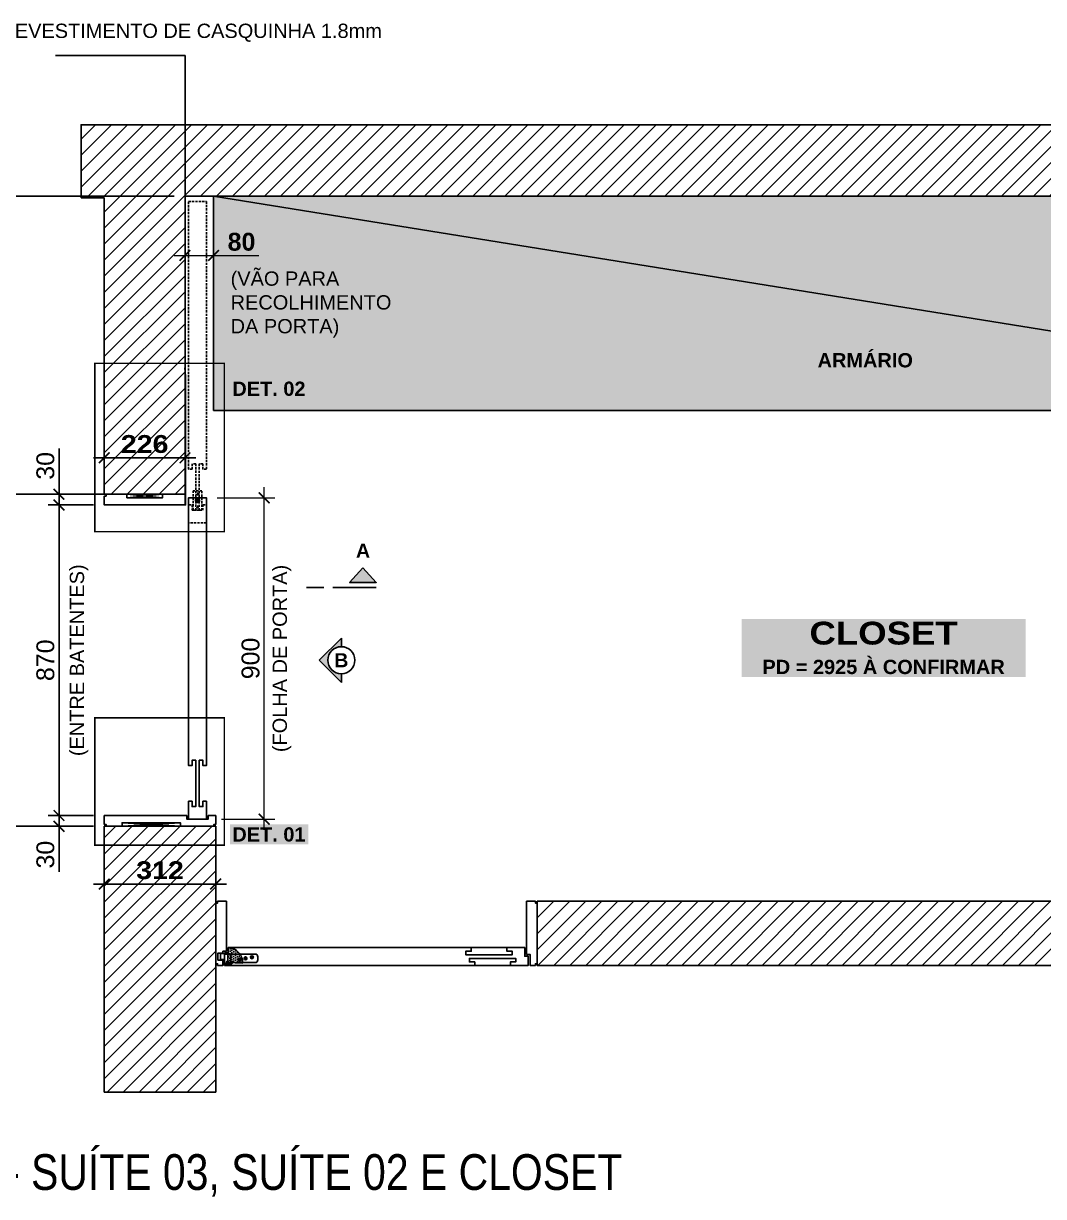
# Model space of a CAD drawing. Header units: millimetres. Extents: x -63251 to 507826, y 5339 to 217512.
# Drawn here: x 144356 to 147211, y 90561 to 93847 of the extents above; entities that cross this region are included whole.
import ezdxf
from ezdxf import colors
from ezdxf.entities.mleader import LeaderData, LeaderLine
from ezdxf.math import Vec2, Vec3

# ---------------------------------------------------------------- set-up
doc = ezdxf.new("R2010")
doc.units = ezdxf.units.MM
doc.header["$PDMODE"] = 3
for name, pattern in [('CENTER2', [1.125, 0.75, -0.125, 0.125, -0.125]), ('CONTINU', [0]), ('TRAÇO 1-1', [9.524999999999995, 6.349999999999998, -3.174999999999998])]:
    doc.linetypes.add(name, pattern=pattern)
for name, color, linetype in [('AC-EQUIPAMENTO', 7, 'Continuous'), ('CORTE', 220, 'Continuous'), ('COTAS', 9, 'Continuous'), ('DETALHE', 10, 'Continuous'), ('FERRAGEM', 3, 'Continuous'), ('MARCENARIA', 4, 'Continuous'), ('MARCENARIA . M', 4, 'Continuous'), ('PAREDE', 94, 'Continuous'), ('PROJEÇÃO', 8, 'Continuous'), ('TEXTO', 105, 'Continuous')]:
    doc.layers.add(name, color=color, linetype=linetype)
doc.layers.add('ARQ-COTA', color=12, linetype='Continuous', lineweight=9)
doc.styles.add('1-1', font='arial.ttf', dxfattribs={"height": 0.2})
doc.styles.add('MEDIDA OFICIAL', font='ariblk.ttf')
doc.styles.add('PADRÃO', font='arial.ttf')
doc.styles.add('PADRÃO NEGRITO', font='arialbd.ttf')
doc.styles.add('TITULO', font='swissck.ttf')
doc.dimstyles.new('1-20', dxfattribs={"dimscale": 20, "dimtxt": 2.5, "dimasz": 1.5, "dimexe": 1.5, "dimexo": 1.5, "dimtad": 1, "dimtxsty": 'PADRÃO', "dimblk": 'ARCHTICK', "dimcen": 2.5, "dimdle": 1.5, "dimclrd": 9, "dimclre": 9, "dimclrt": 6, "dimadec": 0, "dimazin": 0, "dimtfac": 1, "dimtmove": 0, "dimatfit": 3, "dimfxl": 1.25, "dimlwd": -1, "dimlwe": -1, "dimarcsym": 0})
doc.dimstyles.new('1-20 AZUL', dxfattribs={"dimscale": 20, "dimtxt": 2.5, "dimasz": 1.5, "dimexe": 1.5, "dimexo": 1.5, "dimtad": 1, "dimtxsty": 'PADRÃO NEGRITO', "dimblk": 'ARCHTICK', "dimcen": 2.5, "dimdle": 1.5, "dimclrd": 9, "dimclre": 9, "dimclrt": 170, "dimadec": 0, "dimazin": 0, "dimtfac": 1, "dimtmove": 0, "dimatfit": 3, "dimfxl": 1.25, "dimlwd": -1, "dimlwe": -1, "dimarcsym": 0})
doc.dimstyles.new('Med. Ofic.1-20', dxfattribs={"dimscale": 20, "dimtxt": 2.5, "dimasz": 1.5, "dimexe": 1.5, "dimexo": 1.5, "dimtad": 1, "dimtxsty": 'MEDIDA OFICIAL', "dimblk": 'ARCHTICK', "dimcen": 2.5, "dimdle": 1.5, "dimclrd": 9, "dimclre": 9, "dimclrt": 10, "dimadec": 0, "dimazin": 0, "dimtfac": 1, "dimtmove": 0, "dimatfit": 3, "dimfxl": 1.25, "dimlwd": -1, "dimlwe": -1, "dimarcsym": 0})

# ---------------------------------------------------------------- blocks, each defined once
blk = doc.blocks.new('_ArchTick')
at = {"color": 0, "linetype": 'ByBlock', "const_width": 0.15}
blk.add_lwpolyline([(-0.5, -0.5), (0.5, 0.5)], dxfattribs=at)
blk = doc.blocks.new('*D379')
at = {"layer": 'COTAS', "color": 9, "linetype": 'Continuous', "ltscale": 0.4, "transparency": 16777216}
blk.add_line((144252.5064745964, 92557.83412093195), (144252.5064745964, 91567.83412093195), dxfattribs=at)
at = {"layer": 'COTAS', "color": 9, "ltscale": 0.4, "transparency": 16777216}
for p, q in [((144551.7587317165, 92527.83412093195), (144222.5064745964, 92527.83412093195)), ((144551.7587317165, 91597.83412093195), (144222.5064745964, 91597.83412093195))]:
    blk.add_line(p, q, dxfattribs=at)
at = {"layer": 'Defpoints', "color": 0, "ltscale": 0.4, "transparency": 16777216}
for p in [(144581.7587317165, 92527.83412093195), (144252.5064745964, 91597.83412093195), (144581.7587317165, 91597.83412093195)]:
    blk.add_point(p, dxfattribs=at)
at = {"layer": 'COTAS', "color": 9, "ltscale": 0.4, "transparency": 16777216, "xscale": 30, "yscale": 30, "zscale": 30}
for p, rotation in [((144252.5064745964, 92527.83412093195), 90), ((144252.5064745964, 91597.83412093195), 270)]:
    blk.add_blockref('_ArchTick', p, dxfattribs=dict(at, rotation=rotation))
at = {"layer": 'COTAS', "color": 10, "ltscale": 0.4, "transparency": 16777216, "insert": (144214.1538142963, 92062.83412093189), "char_height": 50, "attachment_point": 5, "rotation": 90, "style": 'MEDIDA OFICIAL'}
blk.add_mtext('930', dxfattribs=at)
blk = doc.blocks.new('*D380')
at = {"layer": 'Defpoints', "color": 0, "transparency": 16777216}
for p in [(144581.7587317165, 92497.83412093199), (144455.1033671687, 91627.83412093196), (144581.7587317165, 91627.83412093196)]:
    blk.add_point(p, dxfattribs=at)
at = {"layer": 'MARCENARIA . M', "color": 9, "transparency": 16777216}
for p, q in [((144551.7587317165, 92497.83412093199), (144425.1033671687, 92497.83412093199)), ((144455.1033671687, 92527.83412093199), (144455.1033671687, 91597.83412093196)), ((144551.7587317165, 91627.83412093196), (144425.1033671687, 91627.83412093196))]:
    blk.add_line(p, q, dxfattribs=at)
at = {"layer": 'MARCENARIA . M', "color": 9, "transparency": 16777216, "xscale": 30, "yscale": 30, "zscale": 30}
for p, rotation in [((144455.1033671687, 92497.83412093199), 90), ((144455.1033671687, 91627.83412093196), 270)]:
    blk.add_blockref('_ArchTick', p, dxfattribs=dict(at, rotation=rotation))
at = {"layer": 'MARCENARIA . M', "color": 6, "transparency": 16777216, "insert": (144417.0747177826, 92062.83412093192), "char_height": 50, "attachment_point": 5, "rotation": 90, "style": 'PADRÃO'}
blk.add_mtext('870', dxfattribs=at)
blk = doc.blocks.new('*D381')
at = {"layer": 'Defpoints', "color": 0, "transparency": 16777216}
for p in [(144455.1033671684, 92527.83412093195), (144581.7587317165, 92527.83412093195), (144581.7587317165, 92497.83412093199)]:
    blk.add_point(p, dxfattribs=at)
at = {"layer": 'MARCENARIA . M', "color": 9, "transparency": 16777216}
for p, q in [((144455.1033671684, 92527.83412093195), (144455.1033671684, 92655.54899132761)), ((144551.7587317165, 92527.83412093195), (144425.1033671684, 92527.83412093195)), ((144551.7587317165, 92497.83412093199), (144425.1033671684, 92497.83412093199)), ((144455.1033671684, 92467.83412093199), (144455.1033671684, 92527.83412093195))]:
    blk.add_line(p, q, dxfattribs=at)
at = {"layer": 'MARCENARIA . M', "color": 9, "transparency": 16777216, "xscale": 30, "yscale": 30, "zscale": 30}
for p, rotation in [((144455.1033671684, 92527.83412093195), 90), ((144455.1033671684, 92497.83412093199), 270)]:
    blk.add_blockref('_ArchTick', p, dxfattribs=dict(at, rotation=rotation))
at = {"layer": 'MARCENARIA . M', "color": 6, "transparency": 16777216, "insert": (144417.0576645763, 92607.33957795784), "char_height": 50, "attachment_point": 5, "rotation": 90, "style": 'PADRÃO'}
blk.add_mtext('30', dxfattribs=at)
blk = doc.blocks.new('*D382')
at = {"layer": 'Defpoints', "color": 0, "transparency": 16777216}
for p in [(144581.7587317165, 91627.83412093196), (144455.1033671684, 91597.83412093195), (144581.7587317165, 91597.83412093195)]:
    blk.add_point(p, dxfattribs=at)
at = {"layer": 'MARCENARIA . M', "color": 9, "transparency": 16777216}
for p, q in [((144455.1033671684, 91657.83412093196), (144455.1033671684, 91597.83412093195)), ((144551.7587317165, 91627.83412093196), (144425.1033671684, 91627.83412093196)), ((144551.7587317165, 91597.83412093195), (144425.1033671684, 91597.83412093195)), ((144455.1033671684, 91597.83412093195), (144455.1033671684, 91470.11925053631))]:
    blk.add_line(p, q, dxfattribs=at)
at = {"layer": 'MARCENARIA . M', "color": 9, "transparency": 16777216, "xscale": 30, "yscale": 30, "zscale": 30}
for p, rotation in [((144455.1033671684, 91627.83412093196), 90), ((144455.1033671684, 91597.83412093195), 270)]:
    blk.add_blockref('_ArchTick', p, dxfattribs=dict(at, rotation=rotation))
at = {"layer": 'MARCENARIA . M', "color": 6, "transparency": 16777216, "insert": (144417.0576645763, 91518.32866390597), "char_height": 50, "attachment_point": 5, "rotation": 90, "style": 'PADRÃO'}
blk.add_mtext('30', dxfattribs=at)
blk = doc.blocks.new('*D383')
at = {"layer": 'COTAS', "color": 9, "linetype": 'Continuous', "ltscale": 0.4, "transparency": 16777216}
blk.add_line((144252.5064745965, 92497.83412093195), (144252.5064745965, 93392.83412093195), dxfattribs=at)
at = {"layer": 'COTAS', "color": 9, "ltscale": 0.4, "transparency": 16777216}
for p, q in [((144777.7587317165, 93362.83412093195), (144222.5064745965, 93362.83412093195)), ((144777.7587317165, 92527.83412093195), (144222.5064745965, 92527.83412093195))]:
    blk.add_line(p, q, dxfattribs=at)
at = {"layer": 'Defpoints', "color": 0, "ltscale": 0.4, "transparency": 16777216}
for p in [(144252.5064745965, 93362.83412093195), (144807.7587317165, 93362.83412093195), (144807.7587317165, 92527.83412093195)]:
    blk.add_point(p, dxfattribs=at)
at = {"layer": 'COTAS', "color": 9, "ltscale": 0.4, "transparency": 16777216, "xscale": 30, "yscale": 30, "zscale": 30}
for p, rotation in [((144252.5064745965, 93362.83412093195), 90), ((144252.5064745965, 92527.83412093195), 270)]:
    blk.add_blockref('_ArchTick', p, dxfattribs=dict(at, rotation=rotation))
at = {"layer": 'COTAS', "color": 10, "ltscale": 0.4, "transparency": 16777216, "insert": (144214.1538142964, 92945.33412093189), "char_height": 50, "attachment_point": 5, "rotation": 90, "style": 'MEDIDA OFICIAL'}
blk.add_mtext('835', dxfattribs=at)
blk = doc.blocks.new('I 02')
at = {"layer": 'TEXTO', "linetype": 'CONTINU'}
h = blk.add_hatch(color=8, dxfattribs=at)
edge = h.paths.add_edge_path()
edge.add_line((-1945.137073687943, 2848.705916436247), (-1951.755593159756, 2855.324435908059))
edge.add_line((-1951.755593159727, 2855.324435908088), (-1951.755593159763, 2852.761916436204))
edge.add_ellipse((-1951.755593159814, 2848.705916436247), major_axis=(2.868025104479564, 2.868025104479564), ratio=0.9999999999968038, start_angle=225.0000000000916, end_angle=405.0000000000916, ccw=False)
edge.add_line((-1951.755593159814, 2844.649916436264), (-1951.755593159814, 2842.08739696447))
edge.add_line((-1951.755593159814, 2842.087396964463), (-1945.137073687965, 2848.705916436276))
for p, q in [((-1951.755593159727, 2855.324435908088), (-1945.137073687856, 2848.705916436217)), ((-1951.755593159727, 2852.761916436199), (-1951.755593159727, 2855.324435908088)), ((-1945.137073687856, 2848.705916436217), (-1951.755593159756, 2842.087396964375)), ((-1951.755593159756, 2842.087396964375), (-1951.755593159727, 2844.649916436264))]:
    blk.add_line(p, q, dxfattribs=at)
blk.add_circle((-1951.755593159727, 2848.705916436217), 4.056, dxfattribs=at)
blk.add_circle((-1951.755593159727, 2848.705916436217), 4.056, dxfattribs=at)
blk = doc.blocks.new('C 06')
at = {"layer": 'TEXTO', "linetype": 'CONTINU'}
blk.add_hatch(color=8, dxfattribs=at).paths.add_polyline_path([(-1945.967644206739, 2712.499006905159), (-1941.983608705104, 2708.198454997069), (-1937.99957320347, 2712.499006905159)])
for p, q in [((-1953.599573203388, 2714.059006905186), (-1958.799573203428, 2714.059006905186)), ((-1937.99957320347, 2714.059006905186), (-1950.99957320344, 2714.059006905186))]:
    blk.add_line(p, q, dxfattribs=at)
blk.add_lwpolyline([(-1941.983608705104, 2708.198454997069), (-1937.99957320347, 2712.499006905159), (-1945.967644206739, 2712.499006905159)], close=True, dxfattribs=at)
blk = doc.blocks.new('*D426')
at = {"layer": 'COTAS', "color": 9, "ltscale": 0.4, "transparency": 16777216}
for p, q in [((144581.7587317165, 91567.83412093192), (144581.7587317165, 91406.04842680984)), ((144893.7587317165, 91567.83412093192), (144893.7587317165, 91406.04842680984))]:
    blk.add_line(p, q, dxfattribs=at)
at = {"layer": 'COTAS', "color": 9, "linetype": 'Continuous', "ltscale": 0.4, "transparency": 16777216}
blk.add_line((144551.7587317165, 91436.04842680984), (144923.7587317165, 91436.04842680984), dxfattribs=at)
at = {"layer": 'Defpoints', "color": 0, "ltscale": 0.4, "transparency": 16777216}
for p in [(144581.7587317165, 91597.83412093192), (144893.7587317165, 91597.83412093192), (144893.7587317165, 91436.04842680984)]:
    blk.add_point(p, dxfattribs=at)
at = {"layer": 'COTAS', "color": 9, "ltscale": 0.4, "transparency": 16777216, "xscale": 30, "yscale": 30, "zscale": 30, "rotation": 180}
blk.add_blockref('_ArchTick', (144581.7587317165, 91436.04842680984), dxfattribs=at)
at = {"layer": 'COTAS', "color": 9, "ltscale": 0.4, "transparency": 16777216, "xscale": 30, "yscale": 30, "zscale": 30}
blk.add_blockref('_ArchTick', (144893.7587317165, 91436.04842680984), dxfattribs=at)
at = {"layer": 'COTAS', "color": 10, "ltscale": 0.4, "transparency": 16777216, "insert": (144737.7587317165, 91474.40108710997), "char_height": 50, "attachment_point": 5, "style": 'MEDIDA OFICIAL'}
blk.add_mtext('312', dxfattribs=at)
blk = doc.blocks.new('*D429')
at = {"layer": 'COTAS', "color": 9, "linetype": 'Continuous', "ltscale": 0.4, "transparency": 16777216}
blk.add_line((144551.7587317165, 92629.87508758198), (144837.7587317165, 92629.87508758198), dxfattribs=at)
at = {"layer": 'COTAS', "color": 9, "ltscale": 0.4, "transparency": 16777216}
for p, q in [((144581.7587317165, 92557.83412093192), (144581.7587317165, 92659.87508758198)), ((144807.7587317165, 92557.83412093192), (144807.7587317165, 92659.87508758198))]:
    blk.add_line(p, q, dxfattribs=at)
at = {"layer": 'Defpoints', "color": 0, "ltscale": 0.4, "transparency": 16777216}
for p in [(144807.7587317165, 92629.87508758198), (144581.7587317165, 92527.83412093192), (144807.7587317165, 92527.83412093192)]:
    blk.add_point(p, dxfattribs=at)
at = {"layer": 'COTAS', "color": 9, "ltscale": 0.4, "transparency": 16777216, "xscale": 30, "yscale": 30, "zscale": 30, "rotation": 180}
blk.add_blockref('_ArchTick', (144581.7587317165, 92629.87508758198), dxfattribs=at)
at = {"layer": 'COTAS', "color": 9, "ltscale": 0.4, "transparency": 16777216, "xscale": 30, "yscale": 30, "zscale": 30}
blk.add_blockref('_ArchTick', (144807.7587317165, 92629.87508758198), dxfattribs=at)
at = {"layer": 'COTAS', "color": 10, "ltscale": 0.4, "transparency": 16777216, "insert": (144694.7587317165, 92668.22774788212), "char_height": 50, "attachment_point": 5, "style": 'MEDIDA OFICIAL'}
blk.add_mtext('226', dxfattribs=at)
blk = doc.blocks.new('*D483')
at = {"layer": 'ARQ-COTA', "color": 9, "transparency": 16777216}
for p, q in [((144777.7587317165, 93196.68881549232), (144887.7587317165, 93196.68881549232)), ((144887.7587317165, 93196.68881549232), (145014.1775584559, 93196.68881549232))]:
    blk.add_line(p, q, dxfattribs=at)
at = {"layer": 'Defpoints', "color": 0, "transparency": 16777216}
for p in [(144807.7587317165, 93196.68881549232), (144887.7587317165, 93196.68881549232), (144887.7587317165, 93196.68881549232)]:
    blk.add_point(p, dxfattribs=at)
at = {"layer": 'ARQ-COTA', "color": 9, "transparency": 16777216, "xscale": 30, "yscale": 30, "zscale": 30, "rotation": 180}
blk.add_blockref('_ArchTick', (144807.7587317165, 93196.68881549232), dxfattribs=at)
at = {"layer": 'ARQ-COTA', "color": 9, "transparency": 16777216, "xscale": 30, "yscale": 30, "zscale": 30}
blk.add_blockref('_ArchTick', (144887.7587317165, 93196.68881549232), dxfattribs=at)
at = {"layer": 'ARQ-COTA', "color": 170, "transparency": 16777216, "insert": (144965.9681450862, 93234.73451808441), "char_height": 50, "attachment_point": 5, "style": 'PADRÃO NEGRITO'}
blk.add_mtext('80', dxfattribs=at)
blk = doc.blocks.new('PINO GUIA PISO')
at = {"layer": 'FERRAGEM', "color": 102, "linetype": 'TRAÇO 1-1', "ltscale": 0.1}
blk.add_lwpolyline([(12156.62146133192, 2059.205367663901), (12162.12146133192, 2059.205367663901), (12162.12146133192, 2061.705367663901), (12156.62146133192, 2061.705367663901)], close=True, dxfattribs=at)
for centre, radius in [((12157.54646133192, 2060.455367663901), 0.225), ((12159.37146133192, 2060.455367663901), 0.6000000000021828), ((12159.37146133192, 2060.455367663901), 0.3750000000127329), ((12161.19646133192, 2060.455367663901), 0.225)]:
    blk.add_circle(centre, radius, dxfattribs=at)
blk = doc.blocks.new('*U484')
at = {"layer": 'PAREDE', "color": 0, "linetype": 'CENTER2', "transparency": 16777216}
for p, q in [((-7.250000000127329, 0), (-0.7500000000254659, 0)), ((0, 0.7500000000254659), (0, 7.250000000127329)), ((0.7500000000254659, 0), (7.250000000127329, 0)), ((0, -7.250000000127329), (0, -0.7500000000254659))]:
    blk.add_line(p, q, dxfattribs=at)
at = {"layer": 'PAREDE', "color": 0, "linetype": 'Continuous', "transparency": 16777216}
for p, q in [((-0.3750000000127329, 0), (0.3750000000127329, 0)), ((0, -0.3750000000127329), (0, 0.3750000000127329))]:
    blk.add_line(p, q, dxfattribs=at)
blk = doc.blocks.new('*D486')
at = {"layer": 'ARQ-COTA', "color": 9, "transparency": 16777216}
for p, q in [((145029.4103134607, 91587.8341209319), (145029.4103134607, 92547.83407664592)), ((144897.7587317163, 92517.83407664592), (145059.4103134607, 92517.83407664592)), ((144909.7587317165, 91617.8341209319), (145059.4103134607, 91617.8341209319))]:
    blk.add_line(p, q, dxfattribs=at)
at = {"layer": 'Defpoints', "color": 0, "transparency": 16777216}
for p in [(144867.7587317163, 92517.83407664592), (145029.4103134607, 92517.83407664592), (144879.7587317165, 91617.8341209319)]:
    blk.add_point(p, dxfattribs=at)
at = {"layer": 'ARQ-COTA', "color": 9, "transparency": 16777216, "xscale": 30, "yscale": 30, "zscale": 30}
for p, rotation in [((145029.4103134607, 92517.83407664592), 90), ((145029.4103134607, 91617.8341209319), 270)]:
    blk.add_blockref('_ArchTick', p, dxfattribs=dict(at, rotation=rotation))
at = {"layer": 'ARQ-COTA', "color": 6, "transparency": 16777216, "insert": (144991.3816640746, 92067.83409878885), "char_height": 50, "attachment_point": 5, "rotation": 90, "style": 'PADRÃO'}
blk.add_mtext('900', dxfattribs=at)

msp = doc.modelspace()

# ---------------------------------------------------------------- hatches: boundary and pattern name
at = {"layer": 'AC-EQUIPAMENTO', "true_color": 0xecbcd1}
h = msp.add_hatch(dxfattribs=at)
h.set_pattern_fill('ANSI31', color=254)
h.set_pattern_definition([(45, (-15364.99318368998, -12860.63462565684), (-2.245064030267288, 2.245064030267288), [])])
h.paths.add_polyline_path([(144809.5587317164, 92862.83412093192), (144807.7587317165, 92862.83412093192), (144807.7587317165, 92497.83412093186), (144809.5587317165, 92497.83412093186)])
at = {"layer": 'MARCENARIA'}
h = msp.add_hatch(dxfattribs=at)
h.set_pattern_fill('DOTS', color=8, scale=3.673915750624608, angle=205.5217806331207)
h.set_pattern_definition([(205.5217806331206, (164869.8295275969, 120471.7477987108), (-0.1187266593012814, -6.519674808681685), [0, -5.83234125411655])])
h.paths.add_polyline_path([(144928.7587252583, 91257.83425212349), (144927.2585718809, 91216.31594441104), (144968.776772131, 91214.81281984589, 0.4142345229652519)])
h = msp.add_hatch(dxfattribs=at)
h.set_pattern_fill('DOTS', color=8, scale=0.5, angle=180)
h.set_pattern_definition([(180, (178755.4672406033, 106237.0904873433), (-0.3968750000000003, -0.7937499999999998), [0, -0.79375])])
edge = h.paths.add_edge_path()
edge.add_arc((144927.2585721503, 91216.31594441098), 3.500000067462679, -180, 180)
h = msp.add_hatch(dxfattribs=at)
h.set_pattern_fill('DOTS', color=8, scale=0.5, angle=180)
h.set_pattern_definition([(180, (178788.4636547856, 106245.588380896), (-0.3968750000000003, -0.7937499999999998), [0, -0.79375])])
edge = h.paths.add_edge_path()
edge.add_arc((144960.2549863324, 91224.81383796374), 3.997447665273352, -180, 180)
h = msp.add_hatch(dxfattribs=at)
h.set_pattern_fill('DOTS', color=8, scale=0.5, angle=180)
h.set_pattern_definition([(180, (178805.4636497938, 106248.591319705), (-0.3968750000000003, -0.7937499999999998), [0, -0.79375])])
edge = h.paths.add_edge_path()
edge.add_arc((144977.2549813407, 91227.81677677273), 3.999412936503824, -180, 180)
h = msp.add_hatch(dxfattribs=at)
h.set_pattern_fill('DOTS', color=8, scale=0.5, angle=180)
h.set_pattern_definition([(180, (178823.4641212708, 106251.5931229497), (-0.3968750000000003, -0.7937499999999998), [0, -0.79375])])
edge = h.paths.add_edge_path()
edge.add_arc((144995.2554528176, 91230.81858001737), 4.000306503922528, -180, 180)
at = {"layer": 'MARCENARIA . M'}
h = msp.add_hatch(dxfattribs=at)
h.set_pattern_fill('ANSI31', color=8, scale=10, angle=0.06310105323956201)
h.set_pattern_definition([(45.06310105323957, (-15364.99318368998, -12860.63462565684), (-22.47535204717576, 22.42590132760581), [])])
h.paths.add_polyline_path([(147709.529302698, 91387.83435391524), (145793.7586672409, 91387.83412240463), (145793.7586672409, 91207.83412240463), (147709.529302698, 91207.83435391524)])
h.paths.add_polyline_path([(148918.5292586029, 91592.83412093192), (148609.5292586029, 91592.83412093192), (148609.5292586029, 90848.43757455715), (148918.5292586029, 90848.43757455715)])
h.paths.add_polyline_path([(148983.5292586029, 93562.83412093192), (144516.7587317165, 93562.83412093192), (144516.7587317165, 93357.83412093192), (144581.7587317165, 93357.83412093192), (144581.7587317165, 92527.83412093192), (144807.7587317165, 92527.83412093192), (144807.7587317165, 93362.83412093192), (148693.5292586029, 93362.83412093192), (148693.5292586029, 92527.83412093192), (148918.5292586029, 92527.83412093192), (148918.5292586029, 93362.83412093192), (148983.5292586029, 93362.83412093192)])
h.paths.add_polyline_path([(144893.7587317165, 91597.83412093192), (144581.7587317165, 91597.83412093192), (144581.7587317165, 90853.43757455715), (144893.7587317165, 90853.43757455715)])
at = {"layer": 'PROJEÇÃO', "linetype": 'TRAÇO 1-1'}
h = msp.add_hatch(dxfattribs=at)
h.set_pattern_fill('DOTS', color=8, scale=8)
h.set_pattern_definition([(0, (-50683.95438580174, -13192.81182001423), (6.35, 12.7), [0, -12.7])])
h.paths.add_polyline_path([(144887.7587317161, 92762.83401626926), (148613.5292586025, 92762.83401626926), (148613.5292586032, 93362.83422559458), (144887.7587317168, 93362.83422559458)])

# ---------------------------------------------------------------- linework, layer by layer
at = {"layer": 'CORTE'}
msp.add_lwpolyline([(144807.7587317165, 92862.83412093192), (144807.7587317165, 92497.83412093186), (144809.5587317165, 92497.83412093186), (144809.5587317164, 92862.83412093192)], close=True, dxfattribs=at)
at = {"layer": 'DETALHE', "color": 10, "linetype": 'TRAÇO 1-1', "const_width": 4}
for points in [[(144555.3126262053, 92894.41841100407), (144917.60825998, 92894.41841100407), (144917.60825998, 92422.94651239878), (144555.3126262053, 92422.94651239876)], [(144555.3126262053, 91901.44089479692), (144917.60825998, 91901.44089479692), (144917.60825998, 91544.8177859775), (144555.3126262053, 91544.81778597749)]]:
    msp.add_lwpolyline(points, close=True, dxfattribs=at)
at = {"layer": 'MARCENARIA', "color": 8}
for points in [[(144887.7587317165, 93362.83412093192), (144887.7587317165, 92762.83412093192), (148613.5292586028, 92762.83412093192), (148613.5292586028, 93362.83412093192)], [(145608.8629686387, 91257.83436087759), (145708.8629686387, 91257.83436087759), (145708.8629686387, 91247.83436087759), (145723.8629686387, 91247.83436087759), (145723.8629686387, 91237.83436087759), (145593.8629686387, 91237.83436087759), (145593.8629686387, 91247.83436087759), (145608.8629686387, 91247.83436087759)], [(144906.7585605069, 91242.81592722348), (144899.7585605069, 91242.81592722348), (144899.7585605069, 91222.81592722348), (144906.7585605069, 91222.81592722348)], [(145618.8629686387, 91207.83436087759), (145718.8629686387, 91207.83436087759), (145718.8629686387, 91217.83436087759), (145733.8629686387, 91217.83436087759), (145733.8629686387, 91227.83436087759), (145603.8629686387, 91227.83436087759), (145603.8629686387, 91217.83436087759), (145618.8629686387, 91217.83436087759)]]:
    msp.add_lwpolyline(points, close=True, dxfattribs=at)
for points in [[(144887.7587317165, 93362.83412093192), (148613.5292586028, 92762.83412093192)], [(144893.7587317165, 91382.83417424606), (144893.7587317165, 91212.8340304145), (144898.7587317165, 91212.8340304145), (144898.7587623775, 91207.83403041468), (144913.7599336252, 91207.83412240467), (144913.7596331479, 91222.81592722348), (144899.7585605069, 91222.81592722348), (144899.7585605069, 91242.81592722348), (144913.7593326707, 91242.81592722348), (144913.7587317164, 91247.83456861645), (144923.7587317164, 91247.83456861645), (144923.7587317165, 91387.83417424605), (144898.7587317165, 91387.83417424606), (144898.7587317165, 91382.83417424606), (144893.7587317165, 91382.83417424606)], [(145793.7594899697, 91382.83400254685), (145793.7594899699, 91212.83407794639), (145788.7594899695, 91212.83407794639), (145788.7594899695, 91207.83412240473), (145773.7594899699, 91207.83412240473), (145773.7587261713, 91238.87204641302), (145763.7587261713, 91238.87204641302), (145763.7594899697, 91387.83400254685), (145788.7594899694, 91387.83400254685), (145788.7594899694, 91382.83400254685), (145793.7594899697, 91382.83400254685)], [(145758.7594899696, 91257.83436087759), (145758.7594899696, 91233.87204641297), (145768.7587261713, 91233.87204641296), (145768.760253768, 91207.83412240473), (144918.7591937144, 91207.83412240472), (144918.7594741802, 91242.83453580418), (144928.7594741801, 91242.83425803031), (144928.759467722, 91257.83408042429), (145758.8629686387, 91257.83436087759)], [(144932.4771010993, 91216.31612309281), (144922.0769837175, 91216.31576699406)], [(144931.6161369654, 91216.31609361351), (144922.9045345493, 91216.31579532928)], [(144927.27735345, 91221.51747117439), (144927.2777095821, 91211.11637551026)], [(144965.454555714, 91224.81695969682), (144955.0524817679, 91224.81660353107)], [(144960.2548080981, 91230.53240112658), (144960.2551642303, 91220.1313054625)], [(144982.4550399641, 91227.8169548221), (144972.0549225823, 91227.81659872335)], [(144977.2552923147, 91233.01830290369), (144977.2556484469, 91222.61720723956)], [(145000.4553285231, 91230.81796246272), (144990.0552111413, 91230.81760636397)], [(144995.2549680208, 91236.01972770541), (144995.2553241529, 91225.61863204128)]]:
    msp.add_lwpolyline(points, dxfattribs=at)
msp.add_lwpolyline([(144928.7588532633, 91257.8377947986), (144927.2585718809, 91216.315944411), (144968.776772131, 91214.81281984593, 0.414245366096158), (144928.7571882464, 91257.83430763088)], format="xyb", dxfattribs=at)
for points in [[(144927.2585605069, 91241.31592722348), (144906.7585605069, 91241.31592722348), (144906.7585605069, 91224.31592722348), (144918.7585605069, 91224.31592722348), (144918.7585605069, 91216.31592722348, 0.9999999999999999), (144935.7585605069, 91216.31592722348), (144935.7585605069, 91232.81592722348, 0.414213562373095)], [(144935.7586642145, 91210.81592729338), (144918.7586685251, 91210.81592729338), (144918.7586685251, 91239.81593160401), (145003.7586685251, 91239.81593160401, -0.414213562373095), (145011.7586685251, 91231.81593160401), (145011.7586685251, 91223.81593160401, -0.4142135623730969), (145003.7586685251, 91215.81593160401), (144940.7586685251, 91215.81593160401, -0.4142135623731218)]]:
    msp.add_lwpolyline(points, format="xyb", close=True, dxfattribs=at)
for centre, radius in [((144927.2585720828, 91216.31594441098), 3.5), ((144927.2585720828, 91216.31594441098), 2.5), ((144927.2585720828, 91216.31594441098), 1.5), ((144960.2546723731, 91224.81611718057), 3.999726869757812), ((144960.2537408835, 91224.81734207418), 2.249533313915948), ((144977.2557435639, 91227.8170906126), 3.999726869754398), ((144977.2548575614, 91227.81719395058), 2.250368289408312), ((144995.2560321263, 91230.81800042518), 3.999726869755961), ((144995.2551461204, 91230.8182015912), 2.250368289408312)]:
    msp.add_circle(centre, radius, dxfattribs=at)
at = {"layer": 'MARCENARIA . M'}
for points in [[(144807.7587317165, 92527.83412093192), (144586.7587317165, 92527.83412093192), (144586.7587317165, 92522.83412093193), (144581.7587317165, 92522.83412093193), (144581.7587317165, 92497.83412093196), (144807.7587317165, 92497.83412093186), (144807.7587317165, 92525.47887698305), (144807.7587317166, 92525.47887698299), (144807.7587317165, 92527.83412093192)], [(144744.7587317165, 92527.83412093192), (144644.7587317165, 92517.83412093192)], [(144744.7587317165, 92517.83412093192), (144644.7587317165, 92527.83412093192)], [(144817.7587317165, 91667.83412093186), (144827.7587317165, 91667.83412093186), (144827.7587317165, 91652.83412093186), (144837.7587317165, 91652.83412093186), (144837.7587317165, 91782.83412093186), (144827.7587317165, 91782.83412093186), (144827.7587317165, 91767.83412093186), (144817.7587317165, 91767.83412093186), (144817.7587317163, 92517.83407664589), (144867.7587317163, 92517.83407664589), (144867.7587317165, 91767.83412093186), (144857.7587317165, 91767.83412093186), (144857.7587317165, 91782.83412093186), (144847.7587317165, 91782.83412093186), (144847.7587317165, 91652.83412093186), (144857.7587317165, 91652.83412093186), (144857.7587317165, 91667.83412093186), (144867.7587317165, 91667.83412093186), (144867.7587317165, 91617.83407664581), (144817.7587317166, 91617.8341652179), (144817.7587317165, 91667.97159491932)], [(144888.7587317165, 91597.83412093186), (144586.7587317165, 91597.83412093182), (144586.7587317165, 91602.8341209318), (144581.7587317165, 91602.8341209318), (144581.7587317165, 91627.83412093183), (144812.7587317166, 91627.8341209318), (144812.7587317166, 91617.8341209318), (144872.7587317165, 91617.83407664581), (144872.7587317165, 91627.8341209318), (144893.7587317165, 91627.8341209318), (144893.7587317165, 91602.83412093186), (144888.7587317165, 91602.83412093186), (144888.7587317165, 91597.83412093186)], [(144631.7587317165, 91607.8341209318), (144794.7587317164, 91597.8341209318)], [(144794.7587317164, 91607.8341209318), (144631.7587317165, 91597.8341209318)]]:
    msp.add_lwpolyline(points, dxfattribs=at)
for points in [[(144644.7587317165, 92517.83412093192), (144744.7587317165, 92517.83412093192), (144744.7587317165, 92527.83412093192), (144644.7587317165, 92527.83412093192)], [(144631.7587317165, 91597.8341209318), (144794.7587317164, 91597.8341209318), (144794.7587317164, 91607.8341209318), (144631.7587317165, 91607.8341209318)]]:
    msp.add_lwpolyline(points, close=True, dxfattribs=at)
at = {"layer": 'PAREDE'}
for points in [[(148693.5292586029, 93362.83412093192), (148693.5292586029, 92527.83412093192), (148918.5292586029, 92527.83412093192), (148918.5292586029, 93362.83412093192), (148983.5292586029, 93362.83412093192), (148983.5292586029, 93562.83412093192), (144516.7587317165, 93562.83412093192), (144516.7587317165, 93357.83412093192)], [(144516.7587317165, 93357.83412093192), (144581.7587317165, 93357.83412093192), (144581.7587317165, 92527.83412093192), (144807.7587317165, 92527.83412093192), (144807.7587317165, 93362.83412093192)], [(144807.7587317165, 93362.83412093192), (148693.5292586029, 93362.83412093192)]]:
    msp.add_lwpolyline(points, dxfattribs=at)
for points in [[(144581.7587317165, 91597.83412093192), (144893.7587317165, 91597.83412093192), (144893.7587317165, 90853.43757455715), (144581.7587317165, 90853.43757455715)], [(145793.7586672409, 91387.83412240463), (147709.529302698, 91387.83435391524), (147709.529302698, 91207.83435391524), (145793.7586672409, 91207.83412240463)]]:
    msp.add_lwpolyline(points, close=True, dxfattribs=at)
at = {"layer": 'PROJEÇÃO', "color": 21, "linetype": 'TRAÇO 1-1'}
msp.add_lwpolyline([(144817.7587317165, 92497.83396990612), (144827.7587317165, 92497.83396990612), (144827.7587317166, 92482.83412093186), (144837.7587317166, 92482.83412093186), (144837.7587317166, 92612.83412093188), (144827.7587317166, 92612.83412093188), (144827.7587317165, 92597.83412093186), (144817.7587317165, 92597.83412093186), (144817.7587317167, 93347.83407664589), (144867.7587317167, 93347.83407664589), (144867.7587317166, 92597.83412093186), (144857.7587317166, 92597.83412093186), (144857.7587317165, 92612.83412093188), (144847.7587317165, 92612.83412093188), (144847.7587317165, 92482.83412093186), (144857.7587317165, 92482.83412093186), (144857.7587317165, 92497.83398500856), (144867.7587317165, 92497.83398500856), (144867.7587317165, 92447.83394072237), (144817.7587317166, 92447.83402929445), (144817.7582822661, 92497.83412093186)], dxfattribs=at)

# ---------------------------------------------------------------- block references
at = {"ltscale": 0.3, "xscale": 10, "yscale": 10, "zscale": 10, "rotation": 90.00000000000001}
msp.add_blockref('PINO GUIA PISO', (165447.3124083555, -29083.38044810129), dxfattribs=at)
at = {"layer": 'PAREDE', "linetype": 'CENTER2'}
msp.add_blockref('*U484', (144842.7587317165, 92510.3341652179), dxfattribs=at)
at = {"layer": 'TEXTO', "yscale": 9.375, "zscale": 9.375, "rotation": 180}
for name, p, xscale in [('C 06', (163511.7769281192, 117710.7007128005), -9.375), ('I 02', (126947.6718530524, 118769.4520875215), 9.375)]:
    msp.add_blockref(name, p, dxfattribs=dict(at, xscale=xscale))

# ---------------------------------------------------------------- texts
at = {"layer": 'COTAS', "color": 6, "insert": (145162.5793754739, 93151.93865039016), "char_height": 40, "width": 454.2274658201914, "attachment_point": 2, "style": 'PADRÃO', "bg_fill": 1, "box_fill_scale": 1.5, "bg_fill_color": 254, "bg_fill_transparency": 0}
msp.add_mtext('\\pxql,t6;{\\C170;(VÃO PARA RECOLHIMENTO DA PORTA)}', dxfattribs=at)
at = {"layer": 'COTAS', "color": 6, "char_height": 40, "width": 674.9999999982956, "attachment_point": 2, "rotation": 90, "style": 'PADRÃO'}
for s, insert in [('(ENTRE BATENTES)', (144485.276541697, 92062.83412093198)), ('(FOLHA DE PORTA)', (145053.0197909255, 92067.83409878891))]:
    msp.add_mtext(s, dxfattribs=dict(at, insert=insert))
at = {"layer": 'DETALHE', "color": 105, "char_height": 40, "width": 203.4144438362202, "attachment_point": 3, "style": 'PADRÃO', "bg_fill": 1, "box_fill_scale": 1.2, "bg_fill_color": 50, "bg_fill_transparency": 0}
for s, insert in [('{\\fArial|b1|i0|c0|p34;DET. 02}', (145145.1400614509, 92843.3358159222)), ('{\\fArial|b1|i0|c0|p34;DET. 01}', (145145.1400614509, 91594.90914371611))]:
    msp.add_mtext(s, dxfattribs=dict(at, insert=insert))
at = {"layer": 'TEXTO', "insert": (146712.0454738538, 92923.16662457907), "char_height": 40, "width": 593.3121377933039, "attachment_point": 2, "style": 'PADRÃO'}
msp.add_mtext('{\\fArial|b1|i0|c0|p34;\\C8;ARMÁRIO}', dxfattribs=at)
at = {"layer": 'TEXTO', "color": 1, "linetype": 'Continuous', "insert": (145306.078437354, 92369.85012743874), "char_height": 39.16799999999999, "attachment_point": 5, "style": 'PADRÃO'}
msp.add_mtext('{\\fArial|b1|i0|c0|p34;A}', dxfattribs=at)
at = {"layer": 'TEXTO', "insert": (146763.4244218553, 92097.20119812766), "char_height": 40, "width": 779.0001738360734, "attachment_point": 5, "style": 'PADRÃO', "bg_fill": 1, "box_fill_scale": 1.2, "bg_fill_color": 254, "bg_fill_transparency": 0}
msp.add_mtext('{\\fArial Black|b1|i0|c0|p34;\\H1.6x;\\C10;CLOSET ^J\\fArial|b1|i0|c0|p34;\\H0.625x;\\C256;PD = 2925 À CONFIRMAR}', dxfattribs=at)
at = {"layer": 'TEXTO', "color": 1, "linetype": 'Continuous', "insert": (145245.3805389247, 92062.83412093195), "char_height": 39.16799999999999, "width": 105.6112522431806, "attachment_point": 5, "style": 'PADRÃO'}
msp.add_mtext('{\\fArial|b1|i0|c0|p34;B}', dxfattribs=at)
at = {"layer": 'TEXTO', "color": 1, "insert": (143460.2367790182, 90560.66046731701), "char_height": 100, "width": 3186.139222318474, "attachment_point": 7, "style": 'TITULO'}
msp.add_mtext('PLANTA BAIXA - SUÍTE 03, SUÍTE 02 E CLOSET', dxfattribs=at)

# ---------------------------------------------------------------- dimensions: what is measured, and where the dimension line sits
at = {"layer": 'ARQ-COTA'}
dim = msp.add_linear_dim(base=(144887.7587317165, 93196.68881549232), p1=(144807.7587317165, 93196.68881549232), p2=(144887.7587317165, 93196.68881549232), dimstyle='1-20 AZUL', dxfattribs=at)
dim.commit()
dim.dimension.update_dxf_attribs({"geometry": '*D483', "text_midpoint": (144965.9681450862, 93234.73451808441)})
dim = msp.add_linear_dim(base=(145029.4103134607, 92517.83407664592), p1=(144879.7587317165, 91617.83412093188), p2=(144867.7587317163, 92517.83407664589), angle=90, dimstyle='1-20', dxfattribs=at)
dim.commit()
dim.dimension.update_dxf_attribs({"geometry": '*D486', "text_midpoint": (144991.3816640746, 92067.83409878885)})
at = {"layer": 'COTAS', "color": 7, "ltscale": 0.4, "true_color": 0xededed}
for base, p1, p2, picture, middle in [((144252.5064745965, 93362.83412093195), (144807.7587317165, 92527.83412093192), (144807.7587317165, 93362.83412093192), '*D383', (144214.1538142964, 92945.33412093189)), ((144252.5064745964, 91597.83412093195), (144581.7587317165, 92527.83412093192), (144581.7587317165, 91597.83412093192), '*D379', (144214.1538142963, 92062.83412093189))]:
    dim = msp.add_linear_dim(base=base, p1=p1, p2=p2, angle=90, dimstyle='Med. Ofic.1-20', dxfattribs=at)
    dim.commit()
    dim.dimension.update_dxf_attribs({"geometry": picture, "text_midpoint": middle})
for base, p1, p2, picture, middle in [((144807.7587317165, 92629.87508758198), (144581.7587317165, 92527.83412093192), (144807.7587317165, 92527.83412093192), '*D429', (144694.7587317165, 92668.22774788212)), ((144893.7587317165, 91436.04842680984), (144581.7587317165, 91597.83412093192), (144893.7587317165, 91597.83412093192), '*D426', (144737.7587317165, 91474.40108710997))]:
    dim = msp.add_linear_dim(base=base, p1=p1, p2=p2, dimstyle='Med. Ofic.1-20', dxfattribs=at)
    dim.commit()
    dim.dimension.update_dxf_attribs({"geometry": picture, "text_midpoint": middle})
at = {"layer": 'MARCENARIA . M', "color": 1}
for base, p1, p2, picture, middle in [((144455.1033671684, 92527.83412093195), (144581.7587317165, 92497.83412093196), (144581.7587317165, 92527.83412093192), '*D381', (144455.1033671684, 92607.33957795784)), ((144455.1033671684, 91597.83412093195), (144581.7587317164, 91627.83412093193), (144581.7587317165, 91597.83412093192), '*D382', (144455.1033671684, 91518.32866390597))]:
    dim = msp.add_linear_dim(base=base, p1=p1, p2=p2, angle=90, dimstyle='1-20', override={"dimdec": 1, "dimdsep": 46, "dimtdec": 1, "dimarcsym": 2}, dxfattribs=at)
    dim.commit()
    dim.dimension.update_dxf_attribs({"geometry": picture, "text_midpoint": middle, "dimtype": 160})
dim = msp.add_linear_dim(base=(144455.1033671687, 91627.83412093196), p1=(144581.7587317165, 92497.83412093196), p2=(144581.7587317164, 91627.83412093193), angle=90, dimstyle='1-20', override={"dimdec": 1, "dimdsep": 46, "dimtdec": 1, "dimarcsym": 2}, dxfattribs=at)
dim.commit()
dim.dimension.update_dxf_attribs({"geometry": '*D380', "text_midpoint": (144417.0747177826, 92062.83412093192)})

# ---------------------------------------------------------------- leaders
at = {"layer": 'COTAS'}
ml = msp.add_multileader_mtext('Standard', dxfattribs=at)
ml.set_content('SANGRIA COM REVESTIMENTO DE CASQUINHA 1.8mm', color=105, style='1-1')
ml.set_leader_properties(color=256, linetype='ByLayer', lineweight=-1)
ml.build(insert=Vec2(0, 0))
ml.multileader.update_dxf_attribs({"text_left_attachment_type": 2, "text_right_attachment_type": 2, "dogleg_length": 0.36, "arrow_head_size": 20, "scale": 200})
ctx = ml.context
ctx.base_point, ctx.scale, ctx.char_height, ctx.arrow_head_size, ctx.landing_gap_size, ctx.plane_origin = Vec3(143838.1284452226, 93756.62364588933), 200, 40, 20, 40, Vec3(144807.7587317165, 92677.83412093192)
ctx.left_attachment, ctx.right_attachment = 2, 2
notes = []
notes.append((ctx, [(0, (1, 1, 0), (144516.7587317165, 93756.62364588933), (-1, 0), 72, [(0, [(144807.7587317165, 92862.83412093192), (144807.7587317165, 93756.6236458893)], 0, [])])]))
ctx.mtext.insert, ctx.mtext.width, ctx.mtext.flow_direction = Vec3(143878.1284452226, 93845.90968499801), 587.9523136285134, 5
for ctx, leaders in notes:
    for number, flags, end, landing, length, lines in leaders:
        leader = LeaderData()
        leader.index, (leader.has_last_leader_line, leader.has_dogleg_vector, leader.attachment_direction) = number, flags
        leader.last_leader_point, leader.dogleg_vector, leader.dogleg_length = Vec3(end), Vec3(landing), length
        for number, points, colour, breaks in lines:
            line = LeaderLine()
            line.index, line.vertices, line.color, line.breaks = number, Vec3.list(points), colors.encode_raw_color(colour), breaks
            leader.lines.append(line)
        ctx.leaders.append(leader)

doc.saveas('drawing.dxf')
